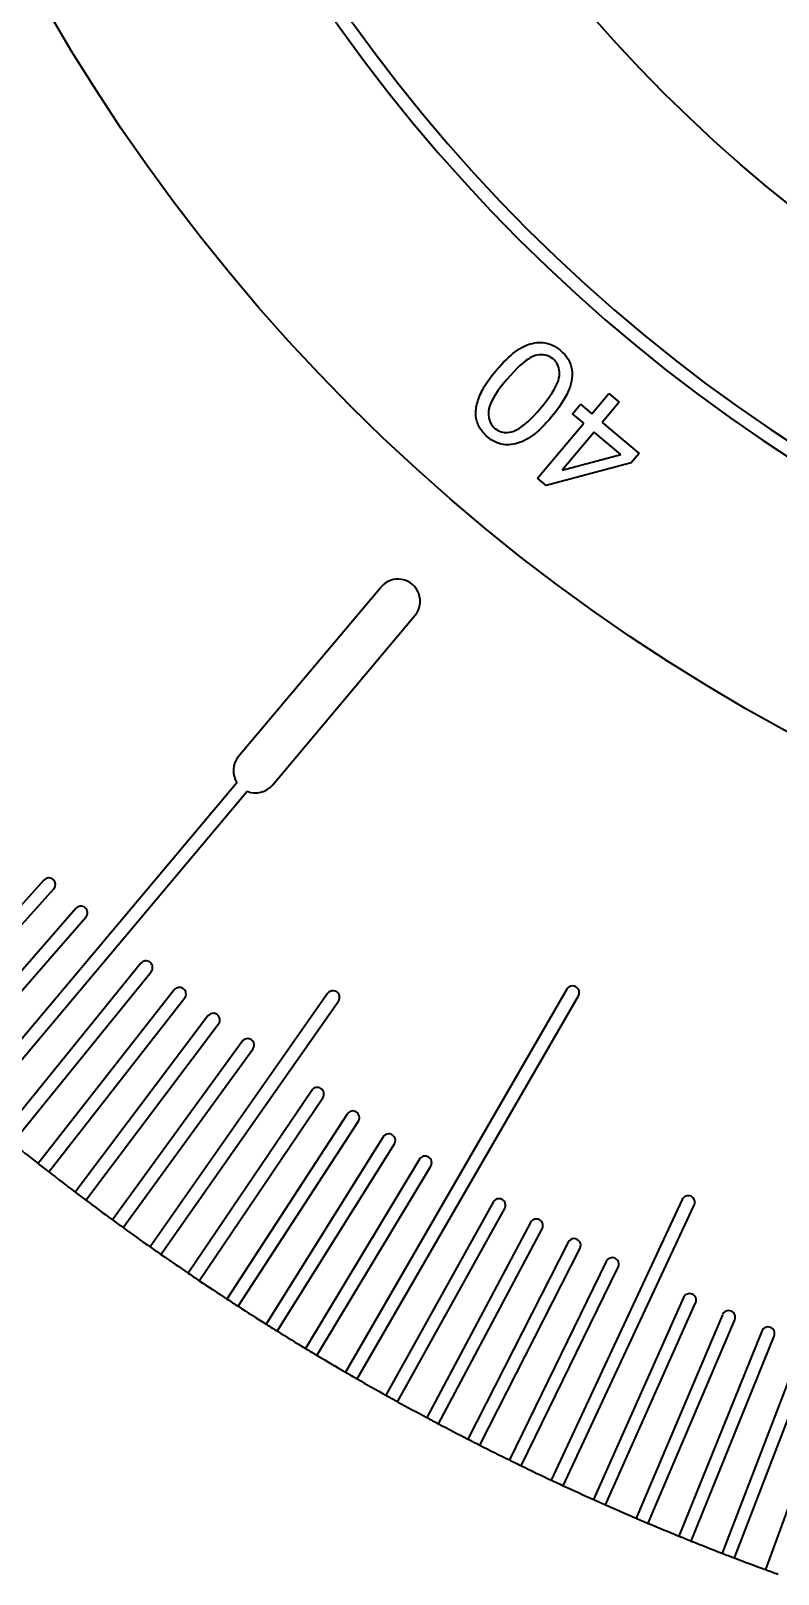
# Model space of a CAD drawing. Extents: x 0 to 297, y 0 to 210.
# Drawn here: x 185.63 to 202.49, y 42.08 to 76.93 of the extents above; entities that cross this region are included whole.
import ezdxf

# ---------------------------------------------------------------- set-up
doc = ezdxf.new("R2010")
doc.units = 0

msp = doc.modelspace()

# ---------------------------------------------------------------- linework, layer by layer
at = {"color": 7, "lineweight": 35, "ltscale": 0.001528}
msp.add_line((196.556, 69.685), (196.606, 69.72), dxfattribs=at)
at = {"color": 7, "lineweight": 35, "ltscale": 0.001458}
msp.add_line((196.606, 69.72), (196.655, 69.752), dxfattribs=at)
at = {"color": 7, "lineweight": 35, "ltscale": 0.001403}
msp.add_line((196.655, 69.752), (196.703, 69.78), dxfattribs=at)
at = {"color": 7, "lineweight": 35, "ltscale": 0.001363}
for p, q in [((196.703, 69.78), (196.751, 69.805)), ((196.8, 67.702), (196.752, 67.677))]:
    msp.add_line(p, q, dxfattribs=at)
at = {"color": 7, "lineweight": 35, "ltscale": 0.001324}
msp.add_line((196.751, 69.805), (196.799, 69.828), dxfattribs=at)
at = {"color": 7, "lineweight": 35, "ltscale": 0.00129}
msp.add_line((196.799, 69.828), (196.847, 69.847), dxfattribs=at)
at = {"color": 7, "lineweight": 35, "ltscale": 0.001258}
for p, q in [((196.847, 69.847), (196.895, 69.863)), ((196.656, 67.635), (196.608, 67.619))]:
    msp.add_line(p, q, dxfattribs=at)
at = {"color": 7, "lineweight": 35, "ltscale": 0.001231}
msp.add_line((196.895, 69.863), (196.942, 69.876), dxfattribs=at)
at = {"color": 7, "lineweight": 35, "ltscale": 0.001208}
msp.add_line((196.942, 69.876), (196.99, 69.886), dxfattribs=at)
at = {"color": 7, "lineweight": 35, "ltscale": 0.00119}
msp.add_line((196.99, 69.886), (197.037, 69.893), dxfattribs=at)
at = {"color": 7, "lineweight": 35, "ltscale": 0.001175}
msp.add_line((197.037, 69.893), (197.083, 69.897), dxfattribs=at)
at = {"color": 7, "lineweight": 35, "ltscale": 0.001166}
for p, q in [((197.083, 69.897), (197.13, 69.898)), ((195.792, 68.777), (195.813, 68.819))]:
    msp.add_line(p, q, dxfattribs=at)
at = {"color": 7, "lineweight": 35, "ltscale": 0.001159}
for p, q in [((197.13, 69.898), (197.176, 69.896)), ((197.222, 69.89), (197.268, 69.881))]:
    msp.add_line(p, q, dxfattribs=at)
at = {"color": 7, "lineweight": 35, "ltscale": 0.001156}
for p, q in [((197.176, 69.896), (197.222, 69.89)), ((196.373, 67.585), (196.327, 67.587))]:
    msp.add_line(p, q, dxfattribs=at)
at = {"color": 7, "lineweight": 35, "ltscale": 0.001168}
msp.add_line((197.268, 69.881), (197.313, 69.868), dxfattribs=at)
at = {"color": 7, "lineweight": 35, "ltscale": 0.001184}
msp.add_line((197.313, 69.868), (197.357, 69.852), dxfattribs=at)
at = {"color": 7, "lineweight": 35, "ltscale": 0.001206}
msp.add_line((197.357, 69.852), (197.401, 69.832), dxfattribs=at)
at = {"color": 7, "lineweight": 35, "ltscale": 0.001234}
msp.add_line((197.401, 69.832), (197.445, 69.809), dxfattribs=at)
at = {"color": 7, "lineweight": 35, "ltscale": 0.001268}
msp.add_line((197.445, 69.809), (197.488, 69.783), dxfattribs=at)
at = {"color": 7, "lineweight": 35, "ltscale": 0.001306}
msp.add_line((197.488, 69.783), (197.531, 69.753), dxfattribs=at)
at = {"color": 7, "lineweight": 35, "ltscale": 0.00135}
msp.add_line((197.531, 69.753), (197.573, 69.719), dxfattribs=at)
at = {"color": 7, "lineweight": 35, "ltscale": 0.00177}
msp.add_line((197.573, 69.719), (197.626, 69.672), dxfattribs=at)
at = {"color": 7, "lineweight": 35, "ltscale": 0.002073}
msp.add_line((196.185, 69.331), (196.24, 69.393), dxfattribs=at)
at = {"color": 7, "lineweight": 35, "ltscale": 0.001991}
msp.add_line((196.24, 69.393), (196.295, 69.451), dxfattribs=at)
at = {"color": 7, "lineweight": 35, "ltscale": 0.001909}
msp.add_line((196.295, 69.451), (196.349, 69.505), dxfattribs=at)
at = {"color": 7, "lineweight": 35, "ltscale": 0.001829}
msp.add_line((196.349, 69.505), (196.402, 69.556), dxfattribs=at)
at = {"color": 7, "lineweight": 35, "ltscale": 0.001751}
msp.add_line((196.402, 69.556), (196.454, 69.603), dxfattribs=at)
at = {"color": 7, "lineweight": 35, "ltscale": 0.001674}
msp.add_line((196.454, 69.603), (196.505, 69.646), dxfattribs=at)
at = {"color": 7, "lineweight": 35, "ltscale": 0.0016}
msp.add_line((196.505, 69.646), (196.556, 69.685), dxfattribs=at)
at = {"color": 7, "lineweight": 35, "ltscale": 0.002366}
msp.add_line((196.662, 69.374), (196.593, 69.309), dxfattribs=at)
at = {"color": 7, "lineweight": 35, "ltscale": 0.002174}
for p, q in [((196.727, 69.432), (196.662, 69.374)), ((197.378, 68.218), (197.321, 68.152))]:
    msp.add_line(p, q, dxfattribs=at)
at = {"color": 7, "lineweight": 35, "ltscale": 0.001984}
msp.add_line((196.789, 69.481), (196.727, 69.432), dxfattribs=at)
at = {"color": 7, "lineweight": 35, "ltscale": 0.001802}
for p, q in [((196.848, 69.522), (196.789, 69.481)), ((196.03, 68.577), (195.999, 68.511))]:
    msp.add_line(p, q, dxfattribs=at)
at = {"color": 7, "lineweight": 35, "ltscale": 0.001627}
msp.add_line((196.904, 69.556), (196.848, 69.522), dxfattribs=at)
at = {"color": 7, "lineweight": 35, "ltscale": 0.001465}
msp.add_line((196.957, 69.581), (196.904, 69.556), dxfattribs=at)
at = {"color": 7, "lineweight": 35, "ltscale": 0.001317}
msp.add_line((197.007, 69.598), (196.957, 69.581), dxfattribs=at)
at = {"color": 7, "lineweight": 35, "ltscale": 0.001221}
msp.add_line((197.055, 69.608), (197.007, 69.598), dxfattribs=at)
at = {"color": 7, "lineweight": 35, "ltscale": 0.001162}
msp.add_line((197.101, 69.615), (197.055, 69.608), dxfattribs=at)
at = {"color": 7, "lineweight": 35, "ltscale": 0.001112}
msp.add_line((197.145, 69.618), (197.101, 69.615), dxfattribs=at)
at = {"color": 7, "lineweight": 35, "ltscale": 0.00107}
msp.add_line((197.188, 69.617), (197.145, 69.618), dxfattribs=at)
at = {"color": 7, "lineweight": 35, "ltscale": 0.001038}
msp.add_line((197.229, 69.612), (197.188, 69.617), dxfattribs=at)
at = {"color": 7, "lineweight": 35, "ltscale": 0.001016}
for p, q in [((197.268, 69.602), (197.229, 69.612)), ((197.527, 69.362), (197.511, 69.399))]:
    msp.add_line(p, q, dxfattribs=at)
at = {"color": 7, "lineweight": 35, "ltscale": 0.001006}
for p, q in [((197.306, 69.589), (197.268, 69.602)), ((197.343, 69.572), (197.306, 69.589))]:
    msp.add_line(p, q, dxfattribs=at)
at = {"color": 7, "lineweight": 35, "ltscale": 0.001019}
for p, q in [((197.378, 69.551), (197.343, 69.572)), ((197.468, 69.467), (197.441, 69.497))]:
    msp.add_line(p, q, dxfattribs=at)
at = {"color": 7, "lineweight": 35, "ltscale": 0.001041}
msp.add_line((197.411, 69.526), (197.378, 69.551), dxfattribs=at)
at = {"color": 7, "lineweight": 35, "ltscale": 0.001042}
for p, q in [((197.441, 69.497), (197.411, 69.526)), ((195.726, 68.618), (195.74, 68.657)), ((195.967, 68.161), (195.98, 68.122))]:
    msp.add_line(p, q, dxfattribs=at)
at = {"color": 7, "lineweight": 35, "ltscale": 0.001005}
for p, q in [((197.492, 69.434), (197.468, 69.467)), ((197.511, 69.399), (197.492, 69.434))]:
    msp.add_line(p, q, dxfattribs=at)
at = {"color": 7, "lineweight": 35, "ltscale": 0.001036}
msp.add_line((197.54, 69.322), (197.527, 69.362), dxfattribs=at)
at = {"color": 7, "lineweight": 35, "ltscale": 0.001703}
msp.add_line((197.626, 69.672), (197.672, 69.622), dxfattribs=at)
at = {"color": 7, "lineweight": 35, "ltscale": 0.001646}
msp.add_line((197.672, 69.622), (197.714, 69.571), dxfattribs=at)
at = {"color": 7, "lineweight": 35, "ltscale": 0.001601}
msp.add_line((197.714, 69.571), (197.749, 69.517), dxfattribs=at)
at = {"color": 7, "lineweight": 35, "ltscale": 0.001571}
msp.add_line((197.749, 69.517), (197.779, 69.462), dxfattribs=at)
at = {"color": 7, "lineweight": 35, "ltscale": 0.001554}
msp.add_line((197.779, 69.462), (197.803, 69.405), dxfattribs=at)
at = {"color": 7, "lineweight": 35, "ltscale": 0.001551}
msp.add_line((197.803, 69.405), (197.821, 69.345), dxfattribs=at)
at = {"color": 7, "lineweight": 35, "ltscale": 0.001521}
msp.add_line((195.925, 69.001), (195.96, 69.051), dxfattribs=at)
at = {"color": 7, "lineweight": 35, "ltscale": 0.001595}
msp.add_line((195.96, 69.051), (195.998, 69.102), dxfattribs=at)
at = {"color": 7, "lineweight": 35, "ltscale": 0.001669}
msp.add_line((195.998, 69.102), (196.039, 69.155), dxfattribs=at)
at = {"color": 7, "lineweight": 35, "ltscale": 0.001745}
msp.add_line((196.039, 69.155), (196.082, 69.21), dxfattribs=at)
at = {"color": 7, "lineweight": 35, "ltscale": 0.001821}
msp.add_line((196.082, 69.21), (196.129, 69.266), dxfattribs=at)
at = {"color": 7, "lineweight": 35, "ltscale": 0.002158}
msp.add_line((196.129, 69.266), (196.185, 69.331), dxfattribs=at)
at = {"color": 7, "lineweight": 35, "ltscale": 0.002983}
msp.add_line((196.37, 69.063), (196.295, 68.971), dxfattribs=at)
at = {"color": 7, "lineweight": 35, "ltscale": 0.002967}
msp.add_line((196.448, 69.153), (196.37, 69.063), dxfattribs=at)
at = {"color": 7, "lineweight": 35, "ltscale": 0.002765}
msp.add_line((196.522, 69.235), (196.448, 69.153), dxfattribs=at)
at = {"color": 7, "lineweight": 35, "ltscale": 0.002565}
msp.add_line((196.593, 69.309), (196.522, 69.235), dxfattribs=at)
at = {"color": 7, "lineweight": 35, "ltscale": 0.001626}
msp.add_line((197.506, 68.972), (197.529, 69.033), dxfattribs=at)
at = {"color": 7, "lineweight": 35, "ltscale": 0.001463}
msp.add_line((197.529, 69.033), (197.544, 69.089), dxfattribs=at)
at = {"color": 7, "lineweight": 35, "ltscale": 0.001068}
msp.add_line((197.548, 69.28), (197.54, 69.322), dxfattribs=at)
at = {"color": 7, "lineweight": 35, "ltscale": 0.001314}
msp.add_line((197.544, 69.089), (197.552, 69.141), dxfattribs=at)
at = {"color": 7, "lineweight": 35, "ltscale": 0.001109}
msp.add_line((197.553, 69.236), (197.548, 69.28), dxfattribs=at)
at = {"color": 7, "lineweight": 35, "ltscale": 0.001217}
msp.add_line((197.552, 69.141), (197.555, 69.19), dxfattribs=at)
at = {"color": 7, "lineweight": 35, "ltscale": 0.00116}
msp.add_line((197.555, 69.19), (197.553, 69.236), dxfattribs=at)
at = {"color": 7, "lineweight": 35, "ltscale": 0.002132}
msp.add_line((197.835, 69.074), (197.819, 68.991), dxfattribs=at)
at = {"color": 7, "lineweight": 35, "ltscale": 0.001564}
msp.add_line((197.821, 69.345), (197.833, 69.284), dxfattribs=at)
at = {"color": 7, "lineweight": 35, "ltscale": 0.001591}
msp.add_line((197.833, 69.284), (197.84, 69.221), dxfattribs=at)
at = {"color": 7, "lineweight": 35, "ltscale": 0.002032}
msp.add_line((197.841, 69.155), (197.835, 69.074), dxfattribs=at)
at = {"color": 7, "lineweight": 35, "ltscale": 0.001632}
msp.add_line((197.84, 69.221), (197.841, 69.155), dxfattribs=at)
at = {"color": 7, "lineweight": 35, "ltscale": 0.001066}
msp.add_line((195.74, 68.657), (195.756, 68.696), dxfattribs=at)
at = {"color": 7, "lineweight": 35, "ltscale": 0.001092}
msp.add_line((195.756, 68.696), (195.773, 68.736), dxfattribs=at)
at = {"color": 7, "lineweight": 35, "ltscale": 0.001118}
msp.add_line((195.773, 68.736), (195.792, 68.777), dxfattribs=at)
at = {"color": 7, "lineweight": 35, "ltscale": 0.001233}
msp.add_line((195.813, 68.819), (195.837, 68.862), dxfattribs=at)
at = {"color": 7, "lineweight": 35, "ltscale": 0.001304}
msp.add_line((195.837, 68.862), (195.863, 68.907), dxfattribs=at)
at = {"color": 7, "lineweight": 35, "ltscale": 0.001375}
msp.add_line((195.863, 68.907), (195.893, 68.953), dxfattribs=at)
at = {"color": 7, "lineweight": 35, "ltscale": 0.001447}
msp.add_line((195.893, 68.953), (195.925, 69.001), dxfattribs=at)
at = {"color": 7, "lineweight": 35, "ltscale": 0.002179}
msp.add_line((196.113, 68.721), (196.068, 68.646), dxfattribs=at)
at = {"color": 7, "lineweight": 35, "ltscale": 0.002375}
msp.add_line((196.166, 68.8), (196.113, 68.721), dxfattribs=at)
at = {"color": 7, "lineweight": 35, "ltscale": 0.002575}
msp.add_line((196.227, 68.883), (196.166, 68.8), dxfattribs=at)
at = {"color": 7, "lineweight": 35, "ltscale": 0.002778}
msp.add_line((196.295, 68.971), (196.227, 68.883), dxfattribs=at)
at = {"color": 7, "lineweight": 35, "ltscale": 0.00257}
msp.add_line((197.279, 68.6), (197.34, 68.684), dxfattribs=at)
at = {"color": 7, "lineweight": 35, "ltscale": 0.002371}
msp.add_line((197.34, 68.684), (197.392, 68.762), dxfattribs=at)
at = {"color": 7, "lineweight": 35, "ltscale": 0.002176}
msp.add_line((197.392, 68.762), (197.438, 68.837), dxfattribs=at)
at = {"color": 7, "lineweight": 35, "ltscale": 0.001986}
msp.add_line((197.438, 68.837), (197.476, 68.906), dxfattribs=at)
at = {"color": 7, "lineweight": 35, "ltscale": 0.001801}
msp.add_line((197.476, 68.906), (197.506, 68.972), dxfattribs=at)
at = {"color": 7, "lineweight": 35, "ltscale": 0.002697}
msp.add_line((197.72, 68.722), (197.669, 68.627), dxfattribs=at)
at = {"color": 7, "lineweight": 35, "ltscale": 0.002536}
msp.add_line((197.762, 68.814), (197.72, 68.722), dxfattribs=at)
at = {"color": 7, "lineweight": 35, "ltscale": 0.002386}
msp.add_line((197.795, 68.904), (197.762, 68.814), dxfattribs=at)
at = {"color": 7, "lineweight": 35, "ltscale": 0.002251}
msp.add_line((197.819, 68.991), (197.795, 68.904), dxfattribs=at)
at = {"color": 7, "lineweight": 35, "ltscale": 0.014964}
for p, q in [((198.284, 68.285), (198.669, 68.744)), ((198.904, 68.546), (198.52, 68.088))]:
    msp.add_line(p, q, dxfattribs=at)
at = {"color": 7, "lineweight": 35, "ltscale": 0.007674}
msp.add_line((198.669, 68.744), (198.904, 68.546), dxfattribs=at)
at = {"color": 7, "lineweight": 35, "ltscale": 0.000888518}
msp.add_line((195.666, 68.321), (195.668, 68.357), dxfattribs=at)
at = {"color": 7, "lineweight": 35, "ltscale": 0.000875865}
msp.add_line((195.666, 68.286), (195.666, 68.321), dxfattribs=at)
at = {"color": 7, "lineweight": 35, "ltscale": 0.00090176}
msp.add_line((195.668, 68.357), (195.672, 68.393), dxfattribs=at)
at = {"color": 7, "lineweight": 35, "ltscale": 0.000917601}
msp.add_line((195.672, 68.393), (195.677, 68.429), dxfattribs=at)
at = {"color": 7, "lineweight": 35, "ltscale": 0.000935221}
msp.add_line((195.677, 68.429), (195.684, 68.466), dxfattribs=at)
at = {"color": 7, "lineweight": 35, "ltscale": 0.000954053}
msp.add_line((195.684, 68.466), (195.692, 68.503), dxfattribs=at)
at = {"color": 7, "lineweight": 35, "ltscale": 0.000974639}
msp.add_line((195.692, 68.503), (195.702, 68.541), dxfattribs=at)
at = {"color": 7, "lineweight": 35, "ltscale": 0.000996738}
msp.add_line((195.702, 68.541), (195.713, 68.579), dxfattribs=at)
at = {"color": 7, "lineweight": 35, "ltscale": 0.001018}
for p, q in [((195.713, 68.579), (195.726, 68.618)), ((196.016, 68.049), (196.04, 68.016))]:
    msp.add_line(p, q, dxfattribs=at)
at = {"color": 7, "lineweight": 35, "ltscale": 0.001215}
msp.add_line((195.954, 68.342), (195.951, 68.294), dxfattribs=at)
at = {"color": 7, "lineweight": 35, "ltscale": 0.001311}
msp.add_line((195.961, 68.394), (195.954, 68.342), dxfattribs=at)
at = {"color": 7, "lineweight": 35, "ltscale": 0.001461}
for p, q in [((195.977, 68.45), (195.961, 68.394)), ((196.898, 67.761), (196.849, 67.73))]:
    msp.add_line(p, q, dxfattribs=at)
at = {"color": 7, "lineweight": 35, "ltscale": 0.001624}
msp.add_line((195.999, 68.511), (195.977, 68.45), dxfattribs=at)
at = {"color": 7, "lineweight": 35, "ltscale": 0.001987}
msp.add_line((196.068, 68.646), (196.03, 68.577), dxfattribs=at)
at = {"color": 7, "lineweight": 35, "ltscale": 0.00279}
msp.add_line((196.983, 68.248), (197.058, 68.33), dxfattribs=at)
at = {"color": 7, "lineweight": 35, "ltscale": 0.002982}
msp.add_line((197.058, 68.33), (197.136, 68.421), dxfattribs=at)
at = {"color": 7, "lineweight": 35, "ltscale": 0.002975}
msp.add_line((197.136, 68.421), (197.211, 68.513), dxfattribs=at)
at = {"color": 7, "lineweight": 35, "ltscale": 0.002772}
msp.add_line((197.211, 68.513), (197.279, 68.6), dxfattribs=at)
at = {"color": 7, "lineweight": 35, "ltscale": 0.003424}
msp.add_line((197.464, 68.324), (197.378, 68.218), dxfattribs=at)
at = {"color": 7, "lineweight": 35, "ltscale": 0.003233}
msp.add_line((197.541, 68.428), (197.464, 68.324), dxfattribs=at)
at = {"color": 7, "lineweight": 35, "ltscale": 0.003047}
msp.add_line((197.609, 68.529), (197.541, 68.428), dxfattribs=at)
at = {"color": 7, "lineweight": 35, "ltscale": 0.002868}
msp.add_line((197.669, 68.627), (197.609, 68.529), dxfattribs=at)
at = {"color": 7, "lineweight": 35, "ltscale": 0.007034}
for p, q in [((197.845, 68.287), (198.026, 68.502)), ((199.35, 67.391), (199.17, 67.175))]:
    msp.add_line(p, q, dxfattribs=at)
at = {"color": 7, "lineweight": 35, "ltscale": 0.008441}
for p, q in [((198.026, 68.502), (198.284, 68.285)), ((198.104, 68.07), (197.845, 68.287))]:
    msp.add_line(p, q, dxfattribs=at)
at = {"color": 7, "lineweight": 35, "ltscale": 0.000867243}
msp.add_line((195.668, 68.251), (195.666, 68.286), dxfattribs=at)
at = {"color": 7, "lineweight": 35, "ltscale": 0.000859478}
msp.add_line((195.671, 68.217), (195.668, 68.251), dxfattribs=at)
at = {"color": 7, "lineweight": 35, "ltscale": 0.000854526}
msp.add_line((195.676, 68.183), (195.671, 68.217), dxfattribs=at)
at = {"color": 7, "lineweight": 35, "ltscale": 0.000851294}
msp.add_line((195.683, 68.15), (195.676, 68.183), dxfattribs=at)
at = {"color": 7, "lineweight": 35, "ltscale": 0.000851025}
msp.add_line((195.692, 68.117), (195.683, 68.15), dxfattribs=at)
at = {"color": 7, "lineweight": 35, "ltscale": 0.000853532}
msp.add_line((195.702, 68.085), (195.692, 68.117), dxfattribs=at)
at = {"color": 7, "lineweight": 35, "ltscale": 0.000857013}
msp.add_line((195.714, 68.052), (195.702, 68.085), dxfattribs=at)
at = {"color": 7, "lineweight": 35, "ltscale": 0.000861726}
msp.add_line((195.728, 68.021), (195.714, 68.052), dxfattribs=at)
at = {"color": 7, "lineweight": 35, "ltscale": 0.000867323}
msp.add_line((195.743, 67.99), (195.728, 68.021), dxfattribs=at)
at = {"color": 7, "lineweight": 35, "ltscale": 0.00087529}
msp.add_line((195.76, 67.959), (195.743, 67.99), dxfattribs=at)
at = {"color": 7, "lineweight": 35, "ltscale": 0.001158}
msp.add_line((195.951, 68.294), (195.953, 68.247), dxfattribs=at)
at = {"color": 7, "lineweight": 35, "ltscale": 0.001111}
msp.add_line((195.953, 68.247), (195.958, 68.203), dxfattribs=at)
at = {"color": 7, "lineweight": 35, "ltscale": 0.001071}
msp.add_line((195.958, 68.203), (195.967, 68.161), dxfattribs=at)
at = {"color": 7, "lineweight": 35, "ltscale": 0.001022}
msp.add_line((195.98, 68.122), (195.996, 68.084), dxfattribs=at)
at = {"color": 7, "lineweight": 35, "ltscale": 0.001015}
msp.add_line((195.996, 68.084), (196.016, 68.049), dxfattribs=at)
at = {"color": 7, "lineweight": 35, "ltscale": 0.001032}
msp.add_line((196.04, 68.016), (196.067, 67.985), dxfattribs=at)
at = {"color": 7, "lineweight": 35, "ltscale": 0.001058}
msp.add_line((196.067, 67.985), (196.098, 67.956), dxfattribs=at)
at = {"color": 7, "lineweight": 35, "ltscale": 0.001891}
msp.add_line((196.644, 67.956), (196.707, 67.998), dxfattribs=at)
at = {"color": 7, "lineweight": 35, "ltscale": 0.00206}
msp.add_line((196.707, 67.998), (196.772, 68.049), dxfattribs=at)
at = {"color": 7, "lineweight": 35, "ltscale": 0.002236}
msp.add_line((196.772, 68.049), (196.84, 68.107), dxfattribs=at)
at = {"color": 7, "lineweight": 35, "ltscale": 0.002417}
msp.add_line((196.84, 68.107), (196.91, 68.174), dxfattribs=at)
at = {"color": 7, "lineweight": 35, "ltscale": 0.002602}
msp.add_line((196.91, 68.174), (196.983, 68.248), dxfattribs=at)
at = {"color": 7, "lineweight": 35, "ltscale": 0.040501}
msp.add_line((197.062, 66.829), (198.104, 68.07), dxfattribs=at)
at = {"color": 7, "lineweight": 35, "ltscale": 0.001839}
msp.add_line((197.156, 67.977), (197.103, 67.926), dxfattribs=at)
at = {"color": 7, "lineweight": 35, "ltscale": 0.001921}
msp.add_line((197.21, 68.031), (197.156, 67.977), dxfattribs=at)
at = {"color": 7, "lineweight": 35, "ltscale": 0.002004}
msp.add_line((197.265, 68.09), (197.21, 68.031), dxfattribs=at)
at = {"color": 7, "lineweight": 35, "ltscale": 0.002088}
msp.add_line((197.321, 68.152), (197.265, 68.09), dxfattribs=at)
at = {"color": 7, "lineweight": 35, "ltscale": 0.027115}
msp.add_line((198.52, 68.088), (199.35, 67.391), dxfattribs=at)
at = {"color": 7, "lineweight": 35, "ltscale": 0.000885365}
msp.add_line((195.78, 67.93), (195.76, 67.959), dxfattribs=at)
at = {"color": 7, "lineweight": 35, "ltscale": 0.000898496}
msp.add_line((195.8, 67.9), (195.78, 67.93), dxfattribs=at)
at = {"color": 7, "lineweight": 35, "ltscale": 0.000913297}
msp.add_line((195.823, 67.872), (195.8, 67.9), dxfattribs=at)
at = {"color": 7, "lineweight": 35, "ltscale": 0.000930265}
msp.add_line((195.848, 67.844), (195.823, 67.872), dxfattribs=at)
at = {"color": 7, "lineweight": 35, "ltscale": 0.000949809}
msp.add_line((195.874, 67.816), (195.848, 67.844), dxfattribs=at)
at = {"color": 7, "lineweight": 35, "ltscale": 0.000970814}
msp.add_line((195.902, 67.79), (195.874, 67.816), dxfattribs=at)
at = {"color": 7, "lineweight": 35, "ltscale": 0.000993818}
msp.add_line((195.932, 67.763), (195.902, 67.79), dxfattribs=at)
at = {"color": 7, "lineweight": 35, "ltscale": 0.001342}
msp.add_line((195.974, 67.73), (195.932, 67.763), dxfattribs=at)
at = {"color": 7, "lineweight": 35, "ltscale": 0.001299}
msp.add_line((196.017, 67.7), (195.974, 67.73), dxfattribs=at)
at = {"color": 7, "lineweight": 35, "ltscale": 0.001262}
msp.add_line((196.06, 67.674), (196.017, 67.7), dxfattribs=at)
at = {"color": 7, "lineweight": 35, "ltscale": 0.001229}
msp.add_line((196.103, 67.651), (196.06, 67.674), dxfattribs=at)
at = {"color": 7, "lineweight": 35, "ltscale": 0.001037}
msp.add_line((196.098, 67.956), (196.131, 67.931), dxfattribs=at)
at = {"color": 7, "lineweight": 35, "ltscale": 0.001201}
msp.add_line((196.147, 67.631), (196.103, 67.651), dxfattribs=at)
at = {"color": 7, "lineweight": 35, "ltscale": 0.001002}
msp.add_line((196.131, 67.931), (196.165, 67.909), dxfattribs=at)
at = {"color": 7, "lineweight": 35, "ltscale": 0.00118}
msp.add_line((196.191, 67.615), (196.147, 67.631), dxfattribs=at)
at = {"color": 7, "lineweight": 35, "ltscale": 0.000976682}
msp.add_line((196.165, 67.909), (196.2, 67.892), dxfattribs=at)
at = {"color": 7, "lineweight": 35, "ltscale": 0.00096066}
msp.add_line((196.2, 67.892), (196.236, 67.878), dxfattribs=at)
at = {"color": 7, "lineweight": 35, "ltscale": 0.000954821}
msp.add_line((196.236, 67.878), (196.273, 67.868), dxfattribs=at)
at = {"color": 7, "lineweight": 35, "ltscale": 0.000958497}
msp.add_line((196.273, 67.868), (196.31, 67.862), dxfattribs=at)
at = {"color": 7, "lineweight": 35, "ltscale": 0.000973579}
msp.add_line((196.31, 67.862), (196.349, 67.86), dxfattribs=at)
at = {"color": 7, "lineweight": 35, "ltscale": 0.000997585}
msp.add_line((196.349, 67.86), (196.389, 67.861), dxfattribs=at)
at = {"color": 7, "lineweight": 35, "ltscale": 0.00103}
msp.add_line((196.389, 67.861), (196.43, 67.867), dxfattribs=at)
at = {"color": 7, "lineweight": 35, "ltscale": 0.001072}
msp.add_line((196.43, 67.867), (196.472, 67.876), dxfattribs=at)
at = {"color": 7, "lineweight": 35, "ltscale": 0.001451}
msp.add_line((196.472, 67.876), (196.527, 67.895), dxfattribs=at)
at = {"color": 7, "lineweight": 35, "ltscale": 0.001583}
msp.add_line((196.527, 67.895), (196.584, 67.921), dxfattribs=at)
at = {"color": 7, "lineweight": 35, "ltscale": 0.00123}
msp.add_line((196.608, 67.619), (196.561, 67.606), dxfattribs=at)
at = {"color": 7, "lineweight": 35, "ltscale": 0.001732}
msp.add_line((196.584, 67.921), (196.644, 67.956), dxfattribs=at)
at = {"color": 7, "lineweight": 35, "ltscale": 0.001289}
msp.add_line((196.704, 67.654), (196.656, 67.635), dxfattribs=at)
at = {"color": 7, "lineweight": 35, "ltscale": 0.001325}
msp.add_line((196.752, 67.677), (196.704, 67.654), dxfattribs=at)
at = {"color": 7, "lineweight": 35, "ltscale": 0.001405}
msp.add_line((196.849, 67.73), (196.8, 67.702), dxfattribs=at)
at = {"color": 7, "lineweight": 35, "ltscale": 0.001532}
msp.add_line((196.948, 67.797), (196.898, 67.761), dxfattribs=at)
at = {"color": 7, "lineweight": 35, "ltscale": 0.001605}
msp.add_line((196.999, 67.836), (196.948, 67.797), dxfattribs=at)
at = {"color": 7, "lineweight": 35, "ltscale": 0.00168}
msp.add_line((197.05, 67.879), (196.999, 67.836), dxfattribs=at)
at = {"color": 7, "lineweight": 35, "ltscale": 0.001759}
msp.add_line((197.103, 67.926), (197.05, 67.879), dxfattribs=at)
at = {"color": 7, "lineweight": 35, "ltscale": 0.028181}
msp.add_line((198.339, 67.872), (197.614, 67.009), dxfattribs=at)
at = {"color": 7, "lineweight": 35, "ltscale": 0.019569}
msp.add_line((198.938, 67.369), (198.339, 67.872), dxfattribs=at)
at = {"color": 7, "lineweight": 35, "ltscale": 0.001164}
for p, q in [((196.236, 67.602), (196.191, 67.615)), ((196.42, 67.586), (196.373, 67.585))]:
    msp.add_line(p, q, dxfattribs=at)
at = {"color": 7, "lineweight": 35, "ltscale": 0.001155}
msp.add_line((196.281, 67.593), (196.236, 67.602), dxfattribs=at)
at = {"color": 7, "lineweight": 35, "ltscale": 0.001152}
msp.add_line((196.327, 67.587), (196.281, 67.593), dxfattribs=at)
at = {"color": 7, "lineweight": 35, "ltscale": 0.001173}
msp.add_line((196.467, 67.59), (196.42, 67.586), dxfattribs=at)
at = {"color": 7, "lineweight": 35, "ltscale": 0.001187}
msp.add_line((196.514, 67.596), (196.467, 67.59), dxfattribs=at)
at = {"color": 7, "lineweight": 35, "ltscale": 0.001207}
msp.add_line((196.561, 67.606), (196.514, 67.596), dxfattribs=at)
at = {"color": 7, "lineweight": 35, "ltscale": 0.034309}
msp.add_line((197.614, 67.009), (198.938, 67.369), dxfattribs=at)
at = {"color": 7, "lineweight": 35, "ltscale": 0.049536}
msp.add_line((199.17, 67.175), (197.254, 66.667), dxfattribs=at)
at = {"color": 7, "lineweight": 35, "ltscale": 0.006267}
msp.add_line((197.254, 66.667), (197.062, 66.829), dxfattribs=at)
at = {"color": 7, "lineweight": 35, "ltscale": 0.125}
for p, q in [((193.528, 64.373), (190.314, 60.543)), ((191.08, 59.9), (194.294, 63.73))]:
    msp.add_line(p, q, dxfattribs=at)
at = {"color": 7, "lineweight": 35, "ltscale": 0.237481}
msp.add_line((190.276, 59.953), (184.17, 52.676), dxfattribs=at)
at = {"color": 7, "lineweight": 35, "ltscale": 0.237489}
msp.add_line((184.399, 52.483), (190.505, 59.76), dxfattribs=at)
at = {"color": 7, "lineweight": 35, "ltscale": 0.124348}
msp.add_line((185.92, 57.754), (182.592, 54.057), dxfattribs=at)
at = {"color": 7, "lineweight": 35, "ltscale": 0.124356}
msp.add_line((182.815, 53.856), (186.143, 57.553), dxfattribs=at)
at = {"color": 7, "lineweight": 35, "ltscale": 0.124377}
msp.add_line((186.639, 57.114), (183.375, 53.36), dxfattribs=at)
at = {"color": 7, "lineweight": 35, "ltscale": 0.124385}
msp.add_line((183.601, 53.163), (186.865, 56.918), dxfattribs=at)
at = {"color": 7, "lineweight": 35, "ltscale": 0.124433}
msp.add_line((188.109, 55.874), (184.976, 52.006), dxfattribs=at)
at = {"color": 7, "lineweight": 35, "ltscale": 0.124441}
msp.add_line((185.209, 51.817), (188.342, 55.685), dxfattribs=at)
at = {"color": 7, "lineweight": 35, "ltscale": 0.124461}
msp.add_line((188.86, 55.273), (185.794, 51.35), dxfattribs=at)
at = {"color": 7, "lineweight": 35, "ltscale": 0.124468}
msp.add_line((186.031, 51.165), (189.096, 55.089), dxfattribs=at)
at = {"color": 7, "lineweight": 35, "ltscale": 0.174539}
msp.add_line((192.321, 55.19), (188.316, 49.471), dxfattribs=at)
at = {"color": 7, "lineweight": 35, "ltscale": 0.249657}
msp.add_line((197.721, 55.288), (192.728, 46.639), dxfattribs=at)
at = {"color": 7, "lineweight": 35, "ltscale": 0.249663}
msp.add_line((192.987, 46.489), (197.981, 55.138), dxfattribs=at)
at = {"color": 7, "lineweight": 35, "ltscale": 0.174546}
msp.add_line((188.562, 49.298), (192.567, 55.017), dxfattribs=at)
at = {"color": 7, "lineweight": 35, "ltscale": 0.124487}
msp.add_line((189.621, 54.686), (186.624, 50.709), dxfattribs=at)
at = {"color": 7, "lineweight": 35, "ltscale": 0.124495}
msp.add_line((186.864, 50.528), (189.86, 54.505), dxfattribs=at)
at = {"color": 7, "lineweight": 35, "ltscale": 0.124514}
msp.add_line((190.392, 54.112), (187.465, 50.082), dxfattribs=at)
at = {"color": 7, "lineweight": 35, "ltscale": 0.124521}
msp.add_line((187.707, 49.906), (190.635, 53.935), dxfattribs=at)
at = {"color": 7, "lineweight": 35, "ltscale": 0.124564}
msp.add_line((191.965, 53.004), (189.179, 48.874), dxfattribs=at)
at = {"color": 7, "lineweight": 35, "ltscale": 0.124571}
msp.add_line((189.427, 48.706), (192.213, 52.837), dxfattribs=at)
at = {"color": 7, "lineweight": 35, "ltscale": 0.124588}
msp.add_line((192.765, 52.471), (190.051, 48.292), dxfattribs=at)
at = {"color": 7, "lineweight": 35, "ltscale": 0.124595}
msp.add_line((190.302, 48.128), (193.017, 52.308), dxfattribs=at)
at = {"color": 7, "lineweight": 35, "ltscale": 0.124611}
msp.add_line((193.575, 51.953), (190.934, 47.725), dxfattribs=at)
at = {"color": 7, "lineweight": 35, "ltscale": 0.124618}
msp.add_line((191.188, 47.566), (193.829, 51.794), dxfattribs=at)
at = {"color": 7, "lineweight": 35, "ltscale": 0.124634}
msp.add_line((194.393, 51.448), (191.826, 47.175), dxfattribs=at)
at = {"color": 7, "lineweight": 35, "ltscale": 0.124641}
msp.add_line((192.083, 47.02), (194.651, 51.293), dxfattribs=at)
at = {"color": 7, "lineweight": 35, "ltscale": 0.237918}
msp.add_line((205.461, 51.125), (202.206, 42.182), dxfattribs=at)
at = {"color": 7, "lineweight": 35, "ltscale": 0.174758}
msp.add_line((200.324, 50.539), (197.369, 44.204), dxfattribs=at)
at = {"color": 7, "lineweight": 35, "ltscale": 0.124678}
msp.add_line((196.056, 50.482), (193.639, 46.12), dxfattribs=at)
at = {"color": 7, "lineweight": 35, "ltscale": 0.124684}
msp.add_line((193.901, 45.974), (196.319, 50.336), dxfattribs=at)
at = {"color": 7, "lineweight": 35, "ltscale": 0.174763}
msp.add_line((197.641, 44.077), (200.596, 50.412), dxfattribs=at)
at = {"color": 7, "lineweight": 35, "ltscale": 0.124699}
msp.add_line((196.9, 50.02), (194.559, 45.616), dxfattribs=at)
at = {"color": 7, "lineweight": 35, "ltscale": 0.124705}
msp.add_line((194.823, 45.475), (197.165, 49.88), dxfattribs=at)
at = {"color": 7, "lineweight": 35, "ltscale": 0.12472}
msp.add_line((197.752, 49.574), (195.487, 45.129), dxfattribs=at)
at = {"color": 7, "lineweight": 35, "ltscale": 0.124725}
msp.add_line((195.754, 44.993), (198.019, 49.438), dxfattribs=at)
at = {"color": 7, "lineweight": 35, "ltscale": 0.124739}
msp.add_line((198.612, 49.143), (196.424, 44.658), dxfattribs=at)
at = {"color": 7, "lineweight": 35, "ltscale": 0.124745}
msp.add_line((196.694, 44.526), (198.881, 49.011), dxfattribs=at)
at = {"color": 7, "lineweight": 35, "ltscale": 0.124776}
msp.add_line((200.352, 48.325), (198.322, 43.766), dxfattribs=at)
at = {"color": 7, "lineweight": 35, "ltscale": 0.124781}
msp.add_line((198.596, 43.643), (200.627, 48.203), dxfattribs=at)
at = {"color": 7, "lineweight": 35, "ltscale": 0.124794}
msp.add_line((201.233, 47.939), (199.283, 43.344), dxfattribs=at)
at = {"color": 7, "lineweight": 35, "ltscale": 0.124799}
msp.add_line((199.559, 43.227), (201.509, 47.822), dxfattribs=at)
at = {"color": 7, "lineweight": 35, "ltscale": 0.124811}
msp.add_line((202.121, 47.569), (200.251, 42.94), dxfattribs=at)
at = {"color": 7, "lineweight": 35, "ltscale": 0.124815}
msp.add_line((200.529, 42.827), (202.399, 47.456), dxfattribs=at)
at = {"color": 7, "lineweight": 35, "ltscale": 0.124827}
msp.add_line((203.015, 47.214), (201.225, 42.553), dxfattribs=at)
at = {"color": 7, "lineweight": 35, "ltscale": 0.124831}
msp.add_line((201.505, 42.445), (203.295, 47.106), dxfattribs=at)
at = {"color": 7, "lineweight": 35}
for radius in [42.5, 32.5]:
    msp.add_circle((222.901, 98.5), radius, dxfattribs=at)
for centre, radius, start, end in [((222.901, 98.5), 37.15, 90, 270), ((222.901, 98.5), 36.85, 90, 270), ((193.911, 64.052), 0.5, 320, 140), ((190.697, 60.222), 0.5, 140, 212.5424), ((190.697, 60.222), 0.5, 247.4576, 320), ((186.032, 57.653), 0.15, 318, 138), ((186.752, 57.016), 0.15, 319, 139), ((188.225, 55.78), 0.15, 321, 141), ((188.978, 55.181), 0.15, 322, 142), ((192.444, 55.104), 0.15, 325, 145), ((197.851, 55.213), 0.15, 330, 150), ((189.741, 54.596), 0.15, 323, 143), ((190.514, 54.024), 0.15, 324, 144), ((192.089, 52.921), 0.15, 326, 146), ((192.891, 52.39), 0.15, 327, 147), ((193.702, 51.873), 0.15, 328, 148), ((222.901, 98.5), 60, 231.08314, 231.79796), ((222.901, 98.5), 60, 231.79796, 232.08445), ((194.522, 51.371), 0.15, 329, 149), ((222.901, 98.5), 60, 232.08445, 232.7993), ((222.901, 98.5), 60, 232.7993, 233.08577), ((196.188, 50.409), 0.15, 331, 151), ((200.46, 50.476), 0.15, 335, 155), ((222.901, 98.5), 60, 233.08577, 233.80063), ((222.901, 98.5), 60, 233.80063, 234.08712), ((222.901, 98.5), 60, 234.08712, 234.80199), ((197.033, 49.95), 0.15, 332, 152), ((197.886, 49.506), 0.15, 333, 153), ((222.901, 98.5), 60, 234.80199, 235.08846), ((222.901, 98.5), 60, 235.08846, 235.80336), ((198.746, 49.077), 0.15, 334, 154), ((222.901, 98.5), 60, 235.80336, 236.08984), ((222.901, 98.5), 60, 236.08984, 236.80475), ((222.901, 98.5), 60, 236.80475, 237.09122), ((222.901, 98.5), 60, 237.09122, 237.80615), ((200.489, 48.264), 0.15, 336, 156), ((201.371, 47.881), 0.15, 337, 157), ((222.901, 98.5), 60, 237.80615, 238.09264), ((222.901, 98.5), 60, 238.09264, 238.80758), ((202.26, 47.513), 0.15, 338, 158), ((222.901, 98.5), 60, 238.80758, 239.09405), ((222.901, 98.5), 60, 239.09405, 239.80901), ((222.901, 98.5), 60, 239.80901, 240.0955), ((222.901, 98.5), 60, 240.0955, 240.81047), ((222.901, 98.5), 60, 240.81047, 241.09694), ((222.901, 98.5), 60, 241.09694, 241.81194), ((222.901, 98.5), 60, 241.81194, 242.09841), ((222.901, 98.5), 60, 242.09841, 242.81341), ((222.901, 98.5), 60, 242.81341, 243.09989), ((222.901, 98.5), 60, 243.09989, 243.8149), ((222.901, 98.5), 60, 243.8149, 244.10137), ((222.901, 98.5), 60, 244.10137, 244.8164), ((222.901, 98.5), 60, 244.8164, 245.10289), ((222.901, 98.5), 60, 245.10289, 245.81792), ((222.901, 98.5), 60, 245.81792, 246.1044), ((222.901, 98.5), 60, 246.1044, 246.81945), ((222.901, 98.5), 60, 246.81945, 247.10593), ((222.901, 98.5), 60, 247.10593, 247.82099), ((222.901, 98.5), 60, 247.82099, 248.10747), ((222.901, 98.5), 60, 248.10747, 248.82254), ((222.901, 98.5), 60, 248.82254, 249.10902), ((222.901, 98.5), 60, 249.10902, 249.8241), ((222.901, 98.5), 60, 249.8241, 250.11058)]:
    msp.add_arc(centre, radius, start, end, dxfattribs=at)

doc.saveas('drawing.dxf')
